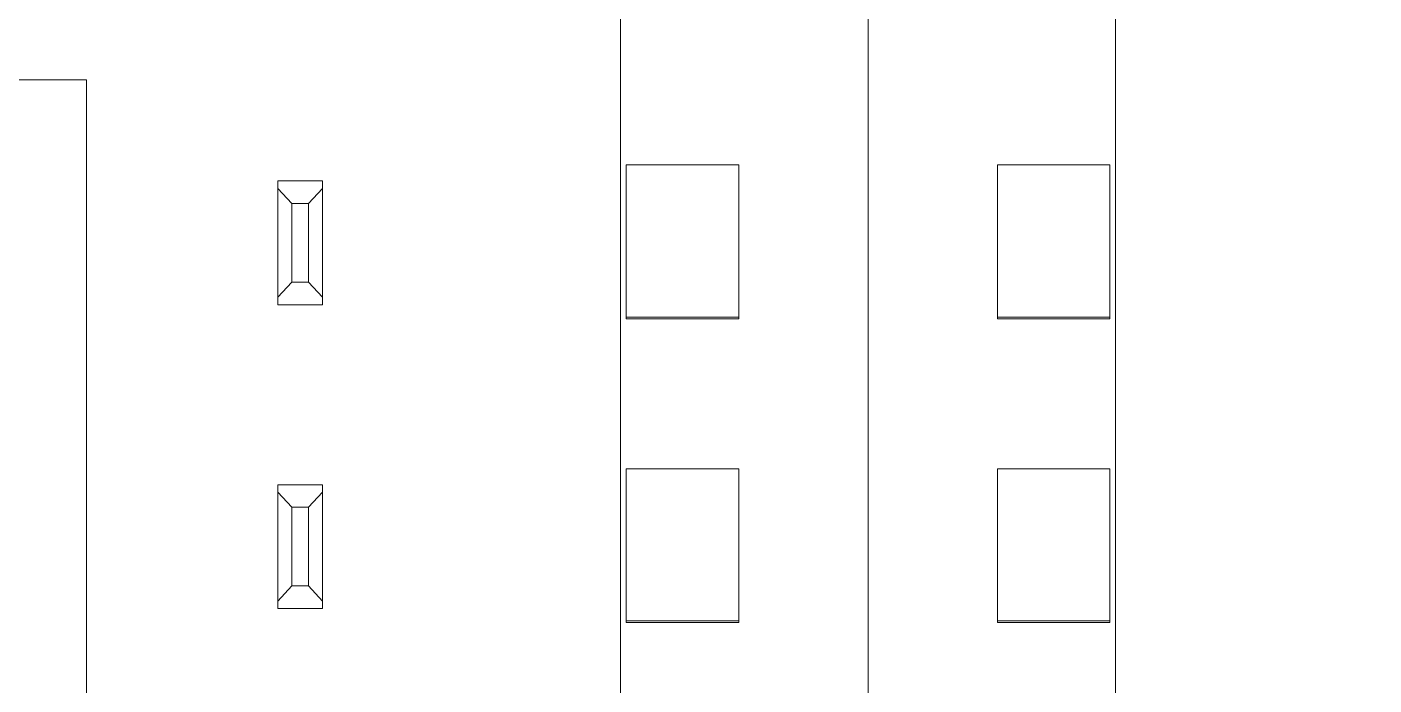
# Model space of a CAD drawing. Header units: millimetres. Extents: x 42151 to 59780, y 37376 to 44547.
# Drawn here: x 48154.87 to 48178.83, y 43287.69 to 43299.38 of the extents above; entities that cross this region are included whole.
import ezdxf

# ---------------------------------------------------------------- set-up
doc = ezdxf.new("R2010")
doc.units = ezdxf.units.MM
doc.set_wipeout_variables(frame=1)
doc.layers.add('000-PI-Oprema', color=30, linetype='Continuous', lineweight=5)
doc.layers.add('SI-ORMAR-Oprema', color=30, linetype='Continuous', lineweight=5)
doc.layers.add('004-PI-DIN Šina', color=3, linetype='Continuous')

# ---------------------------------------------------------------- blocks, each defined once
blk = doc.blocks.new('6ES7531-7KF00-0AB0')
at = {"layer": 'SI-ORMAR-Oprema', "linetype": 'Continuous'}
for p, q in [((-29.363, 48.929), (-29.363, 40.929)), ((-27.372, 48.929), (-29.363, 48.929)), ((-27.372, 48.929), (-27.372, 40.929)), ((-18.954, 48.929), (-18.954, 48.929)), ((-18.954, 48.929), (-18.954, 40.929)), ((-18.954, 46.433), (-27.372, 46.433)), ((-18.954, 40.929), (-29.363, 40.929)), ((-29.363, 40.929), (-29.363, 40.02)), ((-29.363, 40.02), (-29.363, 39.411)), ((-26.013, 40.02), (-29.363, 40.02)), ((-26.013, 40.02), (-26.013, 15.837)), ((-19.763, 37.279), (-19.763, 40.02)), ((-29.363, 38.929), (-29.363, 39.411)), ((-26.013, 39.411), (-29.363, 39.411)), ((-29.363, 38.929), (-29.363, 16.929)), ((-26.013, 38.929), (-29.363, 38.929)), ((-26.013, 38.929), (-29.363, 38.929))]:
    blk.add_line(p, q, dxfattribs=at)
blk.add_open_spline([(-18.954, 40.929), (-27.372, 40.929)], degree=1, dxfattribs=at)
blk.add_wipeout([(-17.038, 69.029), (17.762, 69.029), (17.762, -77.96), (-17.038, -77.971)]).dxf.layer = 'SI-ORMAR-Oprema'
for p, q in [((-17.038, 56.709), (-17.038, -56.709)), ((17.762, 56.709), (17.762, -56.709)), ((-12.638, 54.429), (-12.638, -54.387)), ((13.362, -54.387), (13.362, 54.429)), ((-3.138, 49.229), (3.862, 49.229)), ((3.862, 49.229), (3.862, -51.671)), ((-18.954, 48.929), (-17.038, 48.929)), ((-17.038, 48.929), (-18.954, 48.929)), ((-14.738, 45.01), (-14.738, 47.713)), ((-12.738, 47.713), (-14.738, 47.713)), ((-12.738, 45.01), (-12.738, 47.713)), ((13.462, 45.01), (13.462, 47.713)), ((13.462, 47.713), (15.462, 47.713)), ((15.462, 45.01), (15.462, 47.713)), ((7.262, 47.429), (8.062, 47.429)), ((7.262, 47.295), (7.262, 47.429)), ((7.512, 47.029), (7.262, 47.295)), ((7.262, 45.362), (7.262, 47.295)), ((8.062, 47.295), (7.812, 47.029)), ((8.062, 47.429), (8.062, 47.295)), ((8.062, 47.295), (8.062, 45.362)), ((7.812, 47.029), (7.512, 47.029)), ((7.512, 47.029), (7.512, 45.629)), ((7.812, 45.629), (7.812, 47.029)), ((7.262, 45.362), (7.512, 45.629)), ((7.512, 45.629), (7.812, 45.629)), ((7.812, 45.629), (8.062, 45.362)), ((7.262, 45.229), (7.262, 45.362)), ((8.062, 45.362), (8.062, 45.229)), ((8.062, 45.229), (7.262, 45.229)), ((-14.738, 44.977), (-14.738, 45.01)), ((-12.738, 45.01), (-14.738, 45.01)), ((-12.738, 44.977), (-14.738, 44.977)), ((-12.738, 44.977), (-12.738, 45.01)), ((13.462, 45.01), (15.462, 45.01)), ((13.462, 44.977), (13.462, 45.01)), ((13.462, 44.977), (15.462, 44.977)), ((15.462, 44.977), (15.462, 45.01)), ((-14.738, 39.608), (-14.738, 42.311)), ((-12.738, 42.311), (-14.738, 42.311)), ((-12.738, 39.608), (-12.738, 42.311)), ((13.462, 39.608), (13.462, 42.311)), ((13.462, 42.311), (15.462, 42.311)), ((15.462, 39.608), (15.462, 42.311)), ((7.262, 42.029), (8.062, 42.029)), ((7.262, 41.895), (7.262, 42.029)), ((8.062, 42.029), (8.062, 41.895)), ((7.512, 41.629), (7.262, 41.895)), ((7.262, 39.962), (7.262, 41.895)), ((8.062, 41.895), (7.812, 41.629)), ((8.062, 41.895), (8.062, 39.962)), ((7.812, 41.629), (7.512, 41.629)), ((7.512, 41.629), (7.512, 40.229)), ((7.812, 40.229), (7.812, 41.629)), ((-17.038, 40.02), (-19.763, 40.02)), ((7.262, 39.962), (7.512, 40.229)), ((7.512, 40.229), (7.812, 40.229)), ((7.812, 40.229), (8.062, 39.962)), ((7.262, 39.829), (7.262, 39.962)), ((8.062, 39.829), (7.262, 39.829)), ((8.062, 39.962), (8.062, 39.829)), ((-14.738, 39.577), (-14.738, 39.608)), ((-12.738, 39.608), (-14.738, 39.608)), ((-12.738, 39.577), (-14.738, 39.577)), ((-12.738, 39.577), (-12.738, 39.608)), ((13.462, 39.577), (13.462, 39.608)), ((13.462, 39.608), (15.462, 39.608)), ((13.462, 39.577), (15.462, 39.577)), ((15.462, 39.577), (15.462, 39.608)), ((-17.038, 39.411), (-19.763, 39.411)), ((-17.038, 38.929), (-19.763, 38.929)), ((-17.038, 38.929), (-19.763, 38.929))]:
    blk.add_line(p, q, dxfattribs=at)
blk = doc.blocks.new('*U117')
at = {"layer": '004-PI-DIN Šina'}
for p, q in [((297.61, 52.625), (-241.3, 52.625)), ((297.61, 46.968), (-241.3, 46.968)), ((297.61, 45.572), (-241.3, 45.572)), ((297.61, 45.259), (-241.3, 45.259)), ((-241.3, 45.238), (297.61, 45.238))]:
    blk.add_line(p, q, dxfattribs=at)

msp = doc.modelspace()

# ---------------------------------------------------------------- block references
at = {"layer": '000-PI-Oprema'}
msp.add_blockref('*U117', (48098.326, 43246.632), dxfattribs=at)

# ---------------------------------------------------------------- next in the draw order: block references
at = {"layer": '000-PI-Oprema', "ltscale": 0.25}
msp.add_blockref('6ES7531-7KF00-0AB0', (48186.865, 43249.218), dxfattribs=at)

# ---------------------------------------------------------------- next in the draw order: block references
msp.add_blockref('6ES7531-7KF00-0AB0', (48152.065, 43249.218), dxfattribs=at)

doc.saveas('drawing.dxf')
